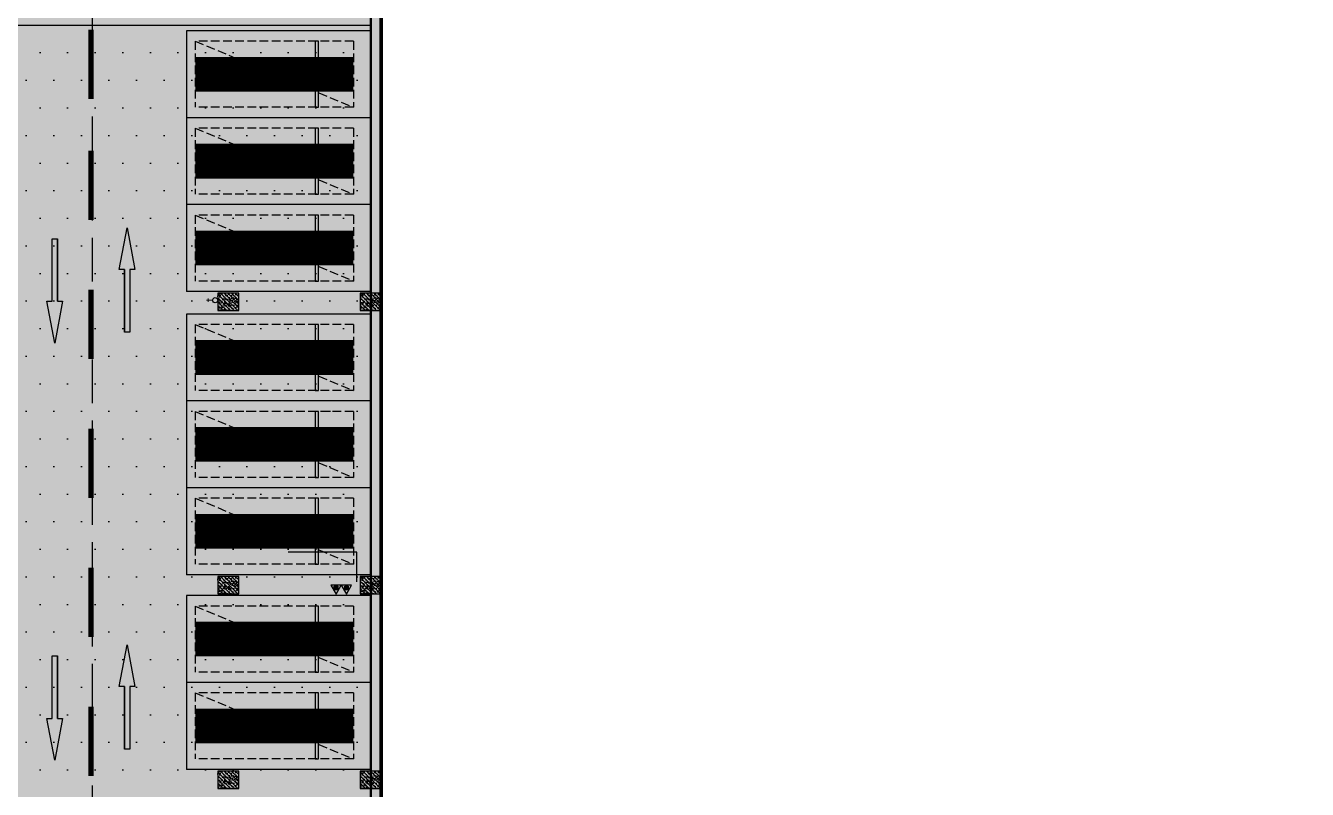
# Model space of a CAD drawing. Extents: x -1338203 to 1886333, y -530034 to 1031844.
# Drawn here: x 718328 to 755202, y 135464 to 157439 of the extents above; entities that cross this region are included whole.
import ezdxf

# ---------------------------------------------------------------- set-up
doc = ezdxf.new("R2010")
doc.units = 0
doc.header["$LTSCALE"] = 1000
doc.header["$MEASUREMENT"] = 0
doc.linetypes.add('$2$DASH', pattern=[0.35, 0.25, -0.1])
doc.linetypes.add('A-001-平面B2$0$__DASH', pattern=[0.35, 0.25, -0.1])
for name, color, linetype in [('$0$DIM_SYMB', 3, 'Continuous'), ('0P-EQUIP-CW', 7, 'Continuous'), ('0P-PIPE-RW', 122, 'Continuous'), ('A-001-平面参照B1$0$0A-ELEV-PATT', 8, 'Continuous'), ('A-001-平面参照B1$0$AUDIT_D_220531184525-2', 40, 'Continuous'), ('p-a-regular', 5, 'Continuous'), ('S001地下一墙柱$0$0S-CW-HATCH', 251, 'Continuous'), ('S001地下一墙柱$0$0S-CW-HATCH-UP', 251, 'Continuous'), ('S001地下一墙柱$0$S001地下一墙柱$0$0S-CC-LINE', 52, 'Continuous'), ('S001地下一墙柱$0$S001地下一墙柱$0$0S-CW-HATCH', 251, 'Continuous'), ('S001地下一墙柱$0$S001地下一墙柱$0$0S-CW-HATCH-UP', 251, 'Continuous'), ('中心线', 42, 'Continuous'), ('地面指向箭头', 7, 'Continuous'), ('负一层消火栓$0$0P-DIM-FH', 3, 'Continuous'), ('负一层消火栓$0$0P-EQUIP-FH', 7, 'Continuous')]:
    doc.layers.add(name, color=color, linetype=linetype)
doc.layers.add('AAD-A-PROOF', color=30, linetype='Continuous', plot=False)
doc.layers.add('p-a-regular-narrow', color=7, linetype='Continuous', true_color=0x9600ff)
doc.layers.add('p-a-wall', color=7, linetype='Continuous', lineweight=50)
doc.layers.add('p-h-walkable', color=7, linetype='Continuous', lineweight=70, true_color=0xf0f0f0)

# ---------------------------------------------------------------- blocks, each defined once
blk = doc.blocks.new('A-001-平面参照B1')
at = {"layer": 'A-001-平面参照B1$0$0A-ELEV-PATT'}
h = blk.add_hatch(dxfattribs=at)
h.set_pattern_fill('DOTS', color=256, scale=500)
h.set_pattern_definition([(0, (-766365.4, -306889.1), (396.875, 793.75), [0, -793.75])])
h.paths.add_polyline_path([(-54209, -149450), (-54209, -177236), (-50099, -177236), (-50099, -177936), (-49159, -177936), (-49159, -179300), (-38097, -179300), (-38120, -167368), (-38109, -167352), (-38109, -149450)])
at = {"layer": 'A-001-平面参照B1$0$AUDIT_D_220531184525-2'}
blk.add_lwpolyline([(-54209, -149450), (-54209, -177236), (-50099, -177236), (-50099, -177936), (-49159, -177936), (-49159, -179300), (-38097, -179300), (-38120, -167368), (-38109, -167352), (-38109, -149450), (-54209, -149450)], dxfattribs=at)
blk = doc.blocks.new('负一层消火栓$0$$TwtSys$00000546')
h = blk.add_hatch()
h.set_pattern_fill('ANSI31', color=256, scale=200, style=0)
h.set_pattern_definition([(45, (-38543.802, -6670.83), (-17.67767, 17.67767), [])])
h.paths.add_polyline_path([(-65, 174), (65, 174), (65, 44), (-65, 44)])
for points in [[(0, 344), (-198, 0), (198, 0)], [(-65, 174), (65, 174), (65, 44), (-65, 44)]]:
    blk.add_lwpolyline(points, close=True)
blk = doc.blocks.new('负一层消火栓')
at = {"layer": '负一层消火栓$0$0P-DIM-FH'}
for p, q in [((-38509, -164600, 800), (-40485, -164600, 800)), ((-38509, -165449, 800), (-38509, -164600, 800))]:
    blk.add_line(p, q, dxfattribs=at)
at = {"layer": '负一层消火栓$0$0P-EQUIP-FH', "xscale": 0.75, "yscale": 0.75, "zscale": 0.75, "rotation": 180}
for p in [(-39108, -165549, 1600), (-38810, -165549, 1600)]:
    blk.add_blockref('负一层消火栓$0$$TwtSys$00000546', p, dxfattribs=at)
blk = doc.blocks.new('剖面位置')
at = {"layer": '$0$DIM_SYMB', "linetype": '$2$DASH', "ltscale": 5}
blk.add_lwpolyline([(-23908, 5282), (-23908, -83810), (-46125, -83810), (-46125, -260656)], dxfattribs=at)
blk.add_lwpolyline([(-23908, 5282), (-23908, -83810), (-46125, -83810), (-46125, -260656)], dxfattribs=at)
blk = doc.blocks.new('$TwtSys$00000320')
at = {"const_width": 20}
for points in [[(0, 0), (0, -121)], [(-37, -83), (37, -83)]]:
    blk.add_lwpolyline(points, dxfattribs=at)
blk = doc.blocks.new('A$Cee0fc4ce')
at = {"layer": '0P-PIPE-RW', "linetype": 'Continuous'}
blk.add_circle((-42584, -157350), 75, dxfattribs=at)
at = {"layer": '0P-EQUIP-CW', "xscale": 1.5, "yscale": -1.5, "zscale": 1.5, "rotation": 90.00000000000006}
blk.add_blockref('$TwtSys$00000320', (-42659, -157350), dxfattribs=at)
blk = doc.blocks.new('直行')
at = {"layer": '地面指向箭头'}
blk.add_hatch(color=251, dxfattribs=at).paths.add_polyline_path([(-29241, 4059962), (-29466, 4058762), (-29316, 4058762), (-29316, 4056961), (-29166, 4056961), (-29166, 4058762), (-29016, 4058762)])
at = {"layer": '地面指向箭头', "color": 251}
blk.add_lwpolyline([(-29316, 4058762), (-29316, 4056961), (-29316, 4058762), (-29316, 4058762), (-29466, 4058762), (-29241, 4059962), (-29016, 4058762), (-29166, 4058762), (-29166, 4056961), (-29316, 4056961), (-29316, 4056961)], dxfattribs=at)
blk = doc.blocks.new('A$C9cb663f1')
at = {"layer": '中心线', "color": 251, "const_width": 150}
for points in [[(307560, -204437), (307560, -206437)], [(307560, -207917), (307560, -209917)], [(307560, -211917), (307560, -213917)], [(307560, -215917), (307560, -217917)], [(307560, -219917), (307560, -221917)], [(307560, -223917), (307560, -225917)]]:
    blk.add_lwpolyline(points, dxfattribs=at)
at = {"layer": '地面指向箭头', "color": 251}
for p in [(337842, -4270099), (337842, -4282099)]:
    blk.add_blockref('直行', p, dxfattribs=at)
at = {"layer": '地面指向箭头', "color": 251, "rotation": 180}
for p in [(277278, 3846507), (277278, 3834507)]:
    blk.add_blockref('直行', p, dxfattribs=at)

msp = doc.modelspace()

# ---------------------------------------------------------------- hatches: boundary and pattern name
at = {"layer": 'p-h-walkable', "ltscale": 0.002}
h = msp.add_hatch(color=256, dxfattribs=at)
h.dxf.hatch_style = 1
h.paths.add_polyline_path([(633826.6, 244460.7), (640276.6, 244575.6), (640576.6, 234544.8), (645576.7, 234544.6), (645576.7, 209278.9), (732355.9, 209029), (732355.1, 235229.9), (738506.7, 235229.9), (738506.6, 268838.9), (732734.3, 268838.9), (732734.3, 272898.9), (711963.1, 272898.9), (711963.1, 278984.7), (717256.7, 278984.7), (717256.7, 284049), (733571.6, 284135.6), (733996.6, 290449.1), (739216.6, 290449.1), (739766.6, 284299.1), (754626.6, 284299.1), (755296.6, 290449.1), (760516.6, 290449.1), (760816.6, 283049.1), (760816.3, 275879.2), (775122.6, 275879.2), (776006.6, 274138.9), (776006.6, 259429.1), (778716.6, 259429.1), (778716.6, 238849.1), (783416.6, 238849.1), (783416.6, 237229.1), (782066.6, 237229.1), (782066.6, 234429.1), (779546.6, 234429.1), (779546.6, 237129.1), (773916.6, 237129.1), (773916.6, 243229.1), (764306.6, 243225.6), (764306.6, 236639.1), (760766.6, 236639.1), (760766.6, 234429.1), (758246.6, 234429.1), (758246.6, 238649.1), (762116.6, 238649.1), (762116.6, 243225.6), (748656.6, 243225.6), (748756.3, 207529.1), (800106.6, 207528.9), (800206.7, 201639.7), (812908.2, 202239.1), (812576.6, 180449.3), (744206, 180449.3), (744206, 173439), (728556.7, 173439), (728556.6, 122289.1), (746356.6, 122289.1), (750916.6, 132325.6), (842896.6, 132325.6), (843211.6, 121345.6), (839116.6, 121345.6), (839116.6, 93449.1), (864906.6, 93449.1), (864906.6, 79694), (875856.6, 74929.1), (875856.6, 65749.1), (834560.6, 65749.1), (839142.9, 28436.3), (869465.5, 32160.2), (871163.4, 18334), (873704.3, 18646.1), (877328.9, 5540.2), (761876.2, -8638.5), (761133.2, 2082.3), (764950.9, 5291.5), (763253.1, 19116.3), (799242.7, 23536.1), (793807.6, 65749.1), (750756.6, 65749.1), (751556.6, 81645.6), (636016.6, 81645.6), (636016.6, 96345.6), (629416.6, 96345.6), (629416.6, 118203.2), (622306.6, 118203.2), (622286.6, 139083.2), (644406.6, 137003.2), (644406.6, 129968.2), (656656.6, 129968.2), (656406.6, 138083.2), (712156.6, 138083.2), (711856.6, 184449.1), (581811.6, 184349.1), (581826.6, 197199.1), (585876.6, 197449.1), (585976.6, 209279), (629226.6, 209578.9), (628926.8, 236145.4), (633826.6, 236145.6)])
at = {"layer": 'S001地下一墙柱$0$0S-CW-HATCH'}
h = msp.add_hatch(color=256, dxfattribs=at)
h.dxf.hatch_style = 1
h.paths.add_polyline_path([(728256.6, 173439), (728556.6, 173439), (728556.6, 122289.1), (728256.6, 122289.1)])
at = {"layer": 'S001地下一墙柱$0$0S-CW-HATCH-UP'}
h = msp.add_hatch(dxfattribs=at)
h.set_pattern_fill('钢筋混凝土', color=256, scale=30)
h.set_pattern_definition([(45, (766365.37, 306889.074), (-53.03301, 53.03301), []), (50, (766365.37, 306889.07), (215.17805, -18.82564), [22.5, -247.5]), (355, (766365.37, 306889.07), (-41.6254, 225.65764), [18, -198]), (100.4514, (766383.3, 306887.5), (173.55281, 206.83186), [19.12206, -210.34263]), (46.1842, (766365.37, 306949.07), (320.1723, -49.6557), [33.75, -371.25]), (96.6356, (766392.05, 306944.94), (280.3988, 292.23536), [28.6831, -315.5139]), (351.1842, (766365.37, 306949.07), (280.3986, 292.2356), [27, -297]), (21, (766395.37, 306934.07), (179.07212, -120.78567), [22.5, -247.5]), (326, (766395.37, 306934.07), (72.9946, 217.54501), [18, -198]), (71.4514, (766410.29, 306924), (252.0668, 96.75915), [19.12206, -210.34263]), (37.5, (766365.37, 306889.07), (3.647957, 99.868156), [0, -195.6, 0, -201, 0, -198.75]), (7.5, (766365.37, 306889.07), (78.92086, 118.323514), [0, -114.6, 0, -191.1, 0, -75.75]), (327.5, (766298.47, 306889.07), (160.14673, -6.76646), [0, -75, 0, -234, 0, -310.5]), (317.5, (766268.47, 306889.07), (174.95585, 30.03149), [0, -97.5, 0, -155.4, 0, -220.5])])
h.paths.add_polyline_path([(728256.6, 173439), (728556.6, 173439), (728556.6, 122289.1), (728256.6, 122289.1)])
at = {"layer": 'S001地下一墙柱$0$S001地下一墙柱$0$0S-CW-HATCH'}
h = msp.add_hatch(color=256, dxfattribs=at)
h.dxf.hatch_style = 1
h.paths.add_polyline_path([(724456.6, 149239), (724456.6, 149739), (723856.6, 149739), (723856.6, 149239)])
h = msp.add_hatch(color=256, dxfattribs=at)
h.dxf.hatch_style = 1
h.paths.add_polyline_path([(728556.6, 149239), (728556.6, 149739), (727956.6, 149739), (727956.6, 149239)])
h = msp.add_hatch(color=256, dxfattribs=at)
h.dxf.hatch_style = 1
h.paths.add_polyline_path([(724456.6, 141089), (724456.6, 141589), (723856.6, 141589), (723856.6, 141089)])
h = msp.add_hatch(color=256, dxfattribs=at)
h.dxf.hatch_style = 1
h.paths.add_polyline_path([(728556.6, 141089), (728556.6, 141589), (727956.6, 141589), (727956.6, 141089)])
h = msp.add_hatch(color=256, dxfattribs=at)
h.dxf.hatch_style = 1
h.paths.add_polyline_path([(724456.6, 135489), (724456.6, 135989), (723856.6, 135989), (723856.6, 135489)])
h = msp.add_hatch(color=256, dxfattribs=at)
h.dxf.hatch_style = 1
h.paths.add_polyline_path([(728556.6, 135489), (728556.6, 135989), (727956.6, 135989), (727956.6, 135489)])
at = {"layer": 'S001地下一墙柱$0$S001地下一墙柱$0$0S-CW-HATCH-UP'}
h = msp.add_hatch(dxfattribs=at)
h.set_pattern_fill('钢筋混凝土', color=256, scale=30, angle=-90)
h.set_pattern_definition([(315, (733408.33, 116928.28), (53.03301, 53.03301), []), (320, (733408.33, 116928.28), (-18.8256, -215.1781), [22.5, -247.5]), (265, (733408.33, 116928.28), (225.6576, 41.6254), [18, -198]), (10.4514, (733406.76, 116910.35), (206.8319, -173.5528), [19.122, -210.3426]), (316.1842, (733468.33, 116928.28), (-49.6557, -320.1723), [33.75, -371.25]), (6.6356, (733464.2, 116901.6), (292.2354, -280.3988), [28.683, -315.514]), (261.1842, (733468.33, 116928.28), (292.2356, -280.3986), [27, -297]), (291, (733453.33, 116898.28), (-120.7857, -179.0721), [22.5, -247.5]), (236, (733453.33, 116898.28), (217.545, -72.9946), [18, -198]), (341.4514, (733443.27, 116883.36), (96.7591, -252.0668), [19.122, -210.3426]), (307.5, (733408.33, 116928.28), (99.86816, -3.64796), [0, -195.6, 0, -201, 0, -198.75]), (277.5, (733408.33, 116928.28), (118.3235, -78.92086), [0, -114.6, 0, -191.1, 0, -75.75]), (237.5, (733408.33, 116995.18), (-6.76646, -160.14673), [0, -75, 0, -234, 0, -310.5]), (227.5, (733408.33, 117025.18), (30.0315, -174.95585), [0, -97.5, 0, -155.4, 0, -220.5])])
h.paths.add_polyline_path([(724456.6, 149239), (724456.6, 149739), (723856.6, 149739), (723856.6, 149239)])
h = msp.add_hatch(dxfattribs=at)
h.set_pattern_fill('钢筋混凝土', color=256, scale=30, angle=-90)
h.set_pattern_definition([(315, (737508.326, 116928.28), (53.03301, 53.03301), []), (320, (737508.33, 116928.28), (-18.8256, -215.1781), [22.5, -247.5]), (265, (737508.33, 116928.28), (225.6576, 41.6254), [18, -198]), (10.4514, (737506.76, 116910.35), (206.8319, -173.5528), [19.122, -210.3426]), (316.1842, (737568.33, 116928.28), (-49.6557, -320.1723), [33.75, -371.25]), (6.6356, (737564.2, 116901.6), (292.2354, -280.3988), [28.683, -315.514]), (261.1842, (737568.33, 116928.28), (292.2356, -280.3986), [27, -297]), (291, (737553.33, 116898.28), (-120.7857, -179.0721), [22.5, -247.5]), (236, (737553.33, 116898.28), (217.545, -72.9946), [18, -198]), (341.4514, (737543.26, 116883.36), (96.7591, -252.0668), [19.122, -210.3426]), (307.5, (737508.326, 116928.28), (99.86816, -3.64796), [0, -195.6, 0, -201, 0, -198.75]), (277.5, (737508.33, 116928.28), (118.3235, -78.92086), [0, -114.6, 0, -191.1, 0, -75.75]), (237.5, (737508.326, 116995.18), (-6.76646, -160.14673), [0, -75, 0, -234, 0, -310.5]), (227.5, (737508.33, 117025.18), (30.0315, -174.95585), [0, -97.5, 0, -155.4, 0, -220.5])])
h.paths.add_polyline_path([(728556.6, 149239), (728556.6, 149739), (727956.6, 149739), (727956.6, 149239)])
h = msp.add_hatch(dxfattribs=at)
h.set_pattern_fill('钢筋混凝土', color=256, scale=30, angle=-90)
h.set_pattern_definition([(315, (733408.34, 108778.28), (53.03301, 53.03301), []), (320, (733408.34, 108778.28), (-18.8256, -215.1781), [22.5, -247.5]), (265, (733408.34, 108778.28), (225.6576, 41.6254), [18, -198]), (10.4514, (733406.77, 108760.35), (206.8319, -173.5528), [19.122, -210.3426]), (316.1842, (733468.34, 108778.28), (-49.6557, -320.1723), [33.75, -371.25]), (6.6356, (733464.2, 108751.6), (292.2354, -280.3988), [28.683, -315.514]), (261.1842, (733468.34, 108778.28), (292.2356, -280.3986), [27, -297]), (291, (733453.34, 108748.28), (-120.7857, -179.0721), [22.5, -247.5]), (236, (733453.34, 108748.28), (217.545, -72.9946), [18, -198]), (341.4514, (733443.27, 108733.36), (96.7591, -252.0668), [19.122, -210.3426]), (307.5, (733408.34, 108778.28), (99.86816, -3.64796), [0, -195.6, 0, -201, 0, -198.75]), (277.5, (733408.34, 108778.28), (118.3235, -78.92086), [0, -114.6, 0, -191.1, 0, -75.75]), (237.5, (733408.34, 108845.18), (-6.76646, -160.14673), [0, -75, 0, -234, 0, -310.5]), (227.5, (733408.34, 108875.18), (30.0315, -174.95585), [0, -97.5, 0, -155.4, 0, -220.5])])
h.paths.add_polyline_path([(724456.6, 141089), (724456.6, 141589), (723856.6, 141589), (723856.6, 141089)])
h = msp.add_hatch(dxfattribs=at)
h.set_pattern_fill('钢筋混凝土', color=256, scale=30, angle=-90)
h.set_pattern_definition([(315, (737508.33, 108778.28), (53.03301, 53.03301), []), (320, (737508.33, 108778.28), (-18.8256, -215.1781), [22.5, -247.5]), (265, (737508.33, 108778.28), (225.6576, 41.6254), [18, -198]), (10.4514, (737506.76, 108760.35), (206.8319, -173.5528), [19.122, -210.3426]), (316.1842, (737568.33, 108778.28), (-49.6557, -320.1723), [33.75, -371.25]), (6.6356, (737564.2, 108751.6), (292.2354, -280.3988), [28.683, -315.514]), (261.1842, (737568.33, 108778.28), (292.2356, -280.3986), [27, -297]), (291, (737553.33, 108748.28), (-120.7857, -179.0721), [22.5, -247.5]), (236, (737553.33, 108748.28), (217.545, -72.9946), [18, -198]), (341.4514, (737543.27, 108733.36), (96.7591, -252.0668), [19.122, -210.3426]), (307.5, (737508.33, 108778.28), (99.86816, -3.64796), [0, -195.6, 0, -201, 0, -198.75]), (277.5, (737508.33, 108778.28), (118.3235, -78.92086), [0, -114.6, 0, -191.1, 0, -75.75]), (237.5, (737508.33, 108845.18), (-6.76646, -160.14673), [0, -75, 0, -234, 0, -310.5]), (227.5, (737508.33, 108875.18), (30.0315, -174.95585), [0, -97.5, 0, -155.4, 0, -220.5])])
h.paths.add_polyline_path([(728556.6, 141089), (728556.6, 141589), (727956.6, 141589), (727956.6, 141089)])
h = msp.add_hatch(dxfattribs=at)
h.set_pattern_fill('钢筋混凝土', color=256, scale=30, angle=-90)
h.set_pattern_definition([(315, (733408.34, 103178.28), (53.03301, 53.03301), []), (320, (733408.34, 103178.28), (-18.8256, -215.1781), [22.5, -247.5]), (265, (733408.34, 103178.28), (225.6576, 41.6254), [18, -198]), (10.4514, (733406.77, 103160.35), (206.8319, -173.5528), [19.122, -210.3426]), (316.1842, (733468.34, 103178.28), (-49.6557, -320.1723), [33.75, -371.25]), (6.6356, (733464.2, 103151.6), (292.2354, -280.3988), [28.683, -315.514]), (261.1842, (733468.34, 103178.28), (292.2356, -280.3986), [27, -297]), (291, (733453.34, 103148.28), (-120.7857, -179.0721), [22.5, -247.5]), (236, (733453.34, 103148.28), (217.545, -72.9946), [18, -198]), (341.4514, (733443.27, 103133.36), (96.7591, -252.0668), [19.122, -210.3426]), (307.5, (733408.34, 103178.28), (99.86816, -3.64796), [0, -195.6, 0, -201, 0, -198.75]), (277.5, (733408.34, 103178.28), (118.3235, -78.92086), [0, -114.6, 0, -191.1, 0, -75.75]), (237.5, (733408.34, 103245.18), (-6.76646, -160.14673), [0, -75, 0, -234, 0, -310.5]), (227.5, (733408.34, 103275.18), (30.0315, -174.95585), [0, -97.5, 0, -155.4, 0, -220.5])])
h.paths.add_polyline_path([(724456.6, 135489), (724456.6, 135989), (723856.6, 135989), (723856.6, 135489)])
h = msp.add_hatch(dxfattribs=at)
h.set_pattern_fill('钢筋混凝土', color=256, scale=30, angle=-90)
h.set_pattern_definition([(315, (737508.33, 103178.28), (53.03301, 53.03301), []), (320, (737508.33, 103178.28), (-18.8256, -215.1781), [22.5, -247.5]), (265, (737508.33, 103178.28), (225.6576, 41.6254), [18, -198]), (10.4514, (737506.76, 103160.35), (206.8319, -173.5528), [19.122, -210.3426]), (316.1842, (737568.33, 103178.28), (-49.6557, -320.1723), [33.75, -371.25]), (6.6356, (737564.2, 103151.6), (292.2354, -280.3988), [28.683, -315.514]), (261.1842, (737568.33, 103178.28), (292.2356, -280.3986), [27, -297]), (291, (737553.33, 103148.28), (-120.7857, -179.0721), [22.5, -247.5]), (236, (737553.33, 103148.28), (217.545, -72.9946), [18, -198]), (341.4514, (737543.27, 103133.36), (96.7591, -252.0668), [19.122, -210.3426]), (307.5, (737508.33, 103178.28), (99.86816, -3.64796), [0, -195.6, 0, -201, 0, -198.75]), (277.5, (737508.33, 103178.28), (118.3235, -78.92086), [0, -114.6, 0, -191.1, 0, -75.75]), (237.5, (737508.33, 103245.18), (-6.76646, -160.14673), [0, -75, 0, -234, 0, -310.5]), (227.5, (737508.33, 103275.18), (30.0315, -174.95585), [0, -97.5, 0, -155.4, 0, -220.5])])
h.paths.add_polyline_path([(728556.6, 135489), (728556.6, 135989), (727956.6, 135989), (727956.6, 135489)])

# ---------------------------------------------------------------- linework, layer by layer
for p, q in [((728257.7, 157289.3), (722957.7, 157289.3)), ((722957.7, 157289.3), (722957.7, 154789.3)), ((728257.7, 157289.3), (728257.7, 154789.3)), ((728257.7, 154789.3), (722957.7, 154789.3)), ((722957.7, 154789.3), (722957.7, 152289.3)), ((728257.7, 154789.3), (722957.7, 154789.3)), ((728257.7, 154789.3), (728257.7, 152289.3)), ((728257.7, 152289.3), (722957.7, 152289.3)), ((722957.7, 152289.3), (722957.7, 149789.3)), ((728257.7, 152289.3), (722957.7, 152289.3)), ((728257.7, 152289.3), (728257.7, 149789.3)), ((728257.7, 149789.3), (722957.7, 149789.3)), ((728257.3, 149139.3), (722957.3, 149139.3)), ((722957.3, 149139.3), (722957.3, 146639.3)), ((728257.3, 149139.3), (728257.3, 146639.3)), ((728257.3, 146639.3), (722957.3, 146639.3)), ((728257.3, 146639.3), (722957.3, 146639.3)), ((722957.3, 146639.3), (722957.3, 144139.3)), ((728257.3, 146639.3), (728257.3, 144139.3)), ((728257.3, 144139.3), (722957.3, 144139.3)), ((722957.3, 144139.3), (722957.3, 141639.3)), ((728257.3, 144139.3), (722957.3, 144139.3)), ((728257.3, 144139.3), (728257.3, 141639.3)), ((728257.3, 141639.3), (722957.3, 141639.3)), ((728256.7, 141038.8), (722956.7, 141038.8)), ((722956.7, 141038.8), (722956.7, 138538.8)), ((728256.7, 141038.8), (728256.7, 138538.8)), ((728256.7, 138538.8), (722956.7, 138538.8)), ((722956.7, 138538.8), (722956.7, 136038.8)), ((728256.7, 138538.8), (722956.7, 138538.8)), ((728256.7, 138538.8), (728256.7, 136038.8)), ((728256.7, 136038.8), (722956.7, 136038.8))]:
    msp.add_line(p, q)
at = {"linetype": 'A-001-平面B2$0$__DASH'}
for p, q in [((723207.7, 156989.3), (723207.7, 155089.3)), ((727757.7, 156989.3), (723207.7, 156989.3)), ((727757.7, 156989.3), (727757.7, 155089.3)), ((727757.7, 155089.3), (723207.7, 155089.3)), ((723207.7, 154489.3), (723207.7, 152589.3)), ((727757.7, 154489.3), (723207.7, 154489.3)), ((727757.7, 154489.3), (727757.7, 152589.3)), ((727757.7, 152589.3), (723207.7, 152589.3)), ((723207.7, 151989.3), (723207.7, 150089.3)), ((727757.7, 151989.3), (723207.7, 151989.3)), ((727757.7, 151989.3), (727757.7, 150089.3)), ((727757.7, 150089.3), (723207.7, 150089.3)), ((723207.3, 148839.3), (723207.3, 146939.3)), ((727757.3, 148839.3), (723207.3, 148839.3)), ((727757.3, 148839.3), (727757.3, 146939.3)), ((727757.3, 146939.3), (723207.3, 146939.3)), ((723207.3, 146339.3), (723207.3, 144439.3)), ((727757.3, 146339.3), (723207.3, 146339.3)), ((727757.3, 146339.3), (727757.3, 144439.3)), ((727757.3, 144439.3), (723207.3, 144439.3)), ((723207.3, 143839.3), (723207.3, 141939.3)), ((727757.3, 143839.3), (723207.3, 143839.3)), ((727757.3, 143839.3), (727757.3, 141939.3)), ((727757.3, 141939.3), (723207.3, 141939.3)), ((723206.7, 140738.8), (723206.7, 138838.8)), ((727756.7, 140738.8), (723206.7, 140738.8)), ((727756.7, 140738.8), (727756.7, 138838.8)), ((727756.7, 138838.8), (723206.7, 138838.8)), ((723206.7, 138238.8), (723206.7, 136338.8)), ((727756.7, 138238.8), (723206.7, 138238.8)), ((727756.7, 138238.8), (727756.7, 136338.8)), ((727756.7, 136338.8), (723206.7, 136338.8))]:
    msp.add_line(p, q, dxfattribs=at)
for points in [[(723207.7, 156989.3), (727757.7, 155089.3)], [(723207.7, 154489.3), (727757.7, 152589.3)], [(723207.7, 151989.3), (727757.7, 150089.3)], [(723207.3, 148839.3), (727757.3, 146939.3)], [(723207.3, 146339.3), (727757.3, 144439.3)], [(723207.3, 143839.3), (727757.3, 141939.3)], [(723206.7, 140738.8), (727756.7, 138838.8)], [(723206.7, 138238.8), (727756.7, 136338.8)]]:
    msp.add_lwpolyline(points, dxfattribs=at)
for points in [[(726757.7, 155089.3), (726757.7, 156989.3), (726657.7, 156989.3), (726657.7, 155089.3)], [(726757.7, 152589.3), (726757.7, 154489.3), (726657.7, 154489.3), (726657.7, 152589.3)], [(726757.7, 150089.3), (726757.7, 151989.3), (726657.7, 151989.3), (726657.7, 150089.3)], [(726757.3, 146939.3), (726757.3, 148839.3), (726657.3, 148839.3), (726657.3, 146939.3)], [(726757.3, 144439.3), (726757.3, 146339.3), (726657.3, 146339.3), (726657.3, 144439.3)], [(726757.3, 141939.3), (726757.3, 143839.3), (726657.3, 143839.3), (726657.3, 141939.3)], [(726756.7, 138838.8), (726756.7, 140738.8), (726656.7, 140738.8), (726656.7, 138838.8)], [(726756.7, 136338.8), (726756.7, 138238.8), (726656.7, 138238.8), (726656.7, 136338.8)]]:
    msp.add_lwpolyline(points, close=True)
at = {"layer": 'p-a-regular', "ltscale": 0.002, "const_width": 1000}
for points in [[(723207.7, 156039.3), (727757.7, 156039.3)], [(723207.7, 151039.3), (727757.7, 151039.3)], [(723207.3, 147889.3), (727757.3, 147889.3)], [(723207.3, 142889.3), (727757.3, 142889.3)], [(723206.7, 139788.8), (727756.7, 139788.8)], [(723206.7, 137288.8), (727756.7, 137288.8)]]:
    msp.add_lwpolyline(points, dxfattribs=at)
at = {"layer": 'p-a-regular-narrow', "ltscale": 0.002, "const_width": 1000}
for points in [[(723207.7, 153539.3), (727757.7, 153539.3)], [(723207.3, 145389.3), (727757.3, 145389.3)]]:
    msp.add_lwpolyline(points, dxfattribs=at)
at = {"layer": 'p-a-wall'}
msp.add_lwpolyline([(728256.6, 173439), (728556.6, 173439), (728556.6, 122289.1), (728256.6, 122289.1)], close=True, dxfattribs=at)
at = {"layer": 'p-h-walkable', "ltscale": 0.002, "const_width": 100}
msp.add_lwpolyline([(728556.7, 173439), (728556.6, 122289.1), (746356.6, 122289.1), (750916.6, 132325.6), (842896.6, 132325.6), (843211.6, 121345.6), (839116.6, 121345.6), (839116.6, 93449.1), (864906.6, 93449.1), (864906.6, 79694), (875856.6, 74929.1)], dxfattribs=at)
at = {"layer": 'S001地下一墙柱$0$S001地下一墙柱$0$0S-CC-LINE'}
for points in [[(724456.6, 149239), (724456.6, 149739), (723856.6, 149739), (723856.6, 149239)], [(728556.6, 149239), (728556.6, 149739), (727956.6, 149739), (727956.6, 149239)], [(724456.6, 141089), (724456.6, 141589), (723856.6, 141589), (723856.6, 141089)], [(728556.6, 141089), (728556.6, 141589), (727956.6, 141589), (727956.6, 141089)], [(724456.6, 135489), (724456.6, 135989), (723856.6, 135989), (723856.6, 135489)], [(728556.6, 135489), (728556.6, 135989), (727956.6, 135989), (727956.6, 135489)]]:
    msp.add_lwpolyline(points, close=True, dxfattribs=at)

# ---------------------------------------------------------------- block references
for name, p in [('A-001-平面参照B1', (766365.4, 306889.1)), ('A$Cee0fc4ce', (766365.5, 306889.1))]:
    msp.add_blockref(name, p)
at = {"ltscale": 0.002}
for name, p in [('负一层消火栓', (766365.4, 306889.1)), ('A$C9cb663f1', (412646.2, 361761.3))]:
    msp.add_blockref(name, p, dxfattribs=at)
at = {"layer": 'AAD-A-PROOF'}
msp.add_blockref('剖面位置', (766365.4, 306889.1), dxfattribs=at)

doc.saveas('drawing.dxf')
